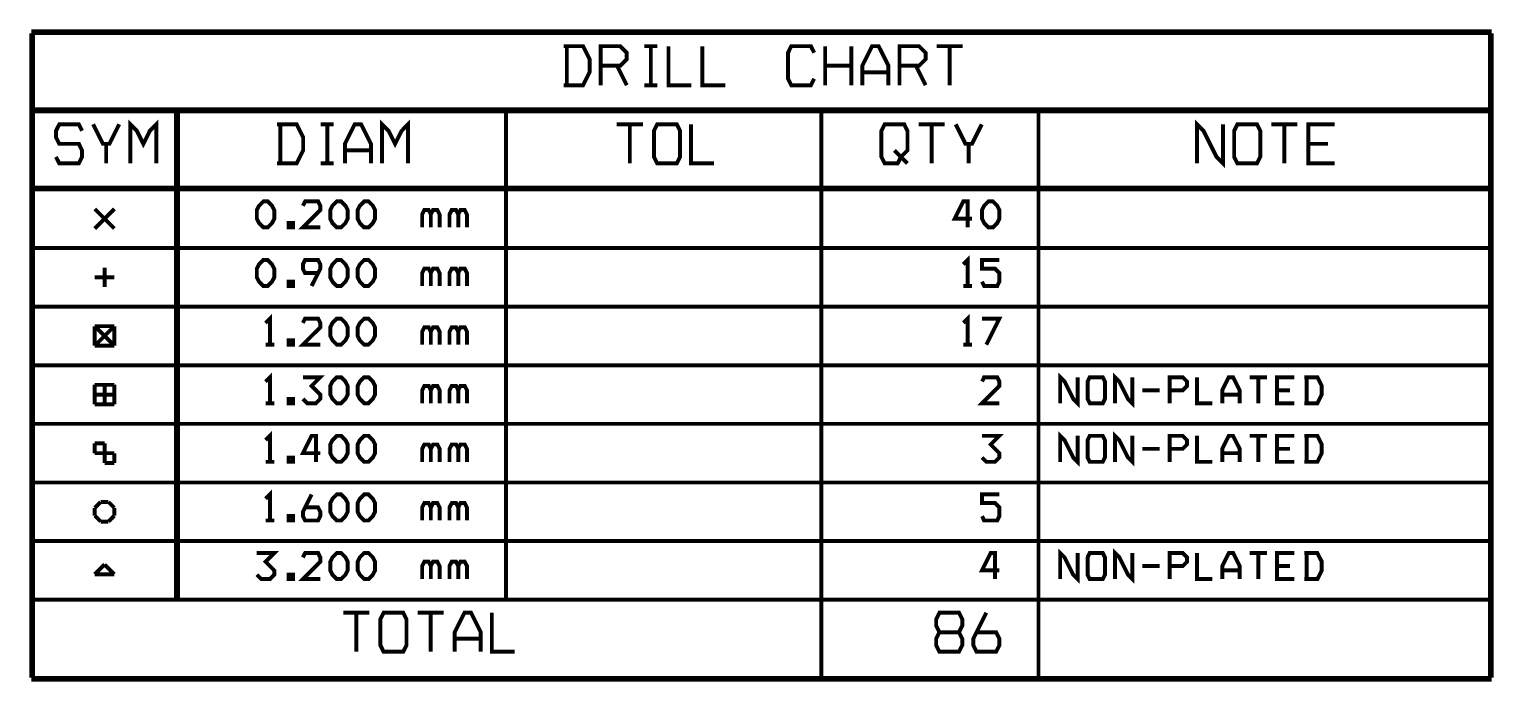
# Model space of a CAD drawing. Extents: x -5 to 90, y -49 to 54.
# Drawn here: x -5.3 to 89.8, y -49.1 to -6.7 of the extents above; entities that cross this region are included whole.
import ezdxf

# ---------------------------------------------------------------- set-up
doc = ezdxf.new("R2010")
doc.units = 0
doc.header["$MEASUREMENT"] = 0
doc.layers.add('22-310-0_DRD', color=7, linetype='CONTINUOUS')

msp = doc.modelspace()

# ---------------------------------------------------------------- linework, layer by layer
at = {"layer": '22-310-0_DRD', "const_width": 0.254}
for points in [[(89.662, -6.858), (-5.207, -6.858)], [(-5.207, -48.895), (-5.207, -6.985)], [(89.535, -6.985), (-5.08, -6.985)], [(-5.08, -48.895), (-5.08, -6.985)], [(89.535, -48.895), (89.535, -6.985)], [(89.662, -48.895), (89.662, -6.985)], [(29.36748, -10.37082), (30.63748, -10.37082), (31.06166, -9.525), (31.06166, -8.67918), (30.63748, -7.83082), (29.36748, -7.83082)], [(29.58084, -10.37082), (29.58084, -7.83082)], [(31.78048, -9.10082), (33.05048, -9.10082), (33.47466, -8.67918), (33.47466, -8.255), (33.05048, -7.83082), (31.78048, -7.83082), (31.78048, -10.37082)], [(35.46348, -7.83082), (34.61766, -7.83082)], [(35.04184, -10.37082), (35.04184, -7.83082)], [(37.66566, -10.37082), (36.18484, -10.37082), (36.18484, -7.83082)], [(39.86784, -10.37082), (38.38448, -10.37082), (38.38448, -7.83082)], [(45.64634, -9.94918), (45.43298, -10.37082), (44.16298, -10.37082), (43.95216, -9.94918), (43.95216, -8.255), (44.16298, -7.83082), (45.43298, -7.83082), (45.64634, -8.255)], [(46.36516, -10.37082), (46.36516, -7.83082)], [(48.05934, -10.37082), (48.05934, -7.83082)], [(50.47234, -10.37082), (50.47234, -9.10082), (49.83734, -7.83082), (49.41316, -7.83082), (48.77816, -9.10082), (48.77816, -10.37082)], [(51.19116, -9.10082), (52.46116, -9.10082), (52.88534, -8.67918), (52.88534, -8.255), (52.46116, -7.83082), (51.19116, -7.83082), (51.19116, -10.37082)], [(55.29834, -7.83082), (53.60416, -7.83082)], [(54.44998, -10.37082), (54.44998, -7.83082)], [(32.83966, -9.10082), (33.47466, -10.37082)], [(48.05934, -9.10082), (46.36516, -9.10082)], [(50.47234, -9.525), (48.77816, -9.525)], [(52.25034, -9.10082), (52.88534, -10.37082)], [(35.46348, -10.37082), (34.61766, -10.37082)], [(89.535, -11.938), (-5.08, -11.938)], [(89.535, -12.065), (-5.08, -12.065)], [(4.191, -43.815), (4.191, -12.065)], [(4.318, -43.815), (4.318, -12.065)], [(25.63368, -43.815), (25.63368, -12.065)], [(46.12132, -48.895), (46.12132, -12.065)], [(60.21832, -48.895), (60.21832, -12.065)], [(-1.905, -13.335), (-2.11582, -12.91082), (-3.38582, -12.91082), (-3.59918, -13.335), (-3.59918, -13.75918), (-3.38582, -14.18082), (-2.11582, -14.18082), (-1.905, -14.605), (-1.905, -15.02918), (-2.11582, -15.45082), (-3.38582, -15.45082), (-3.59918, -15.02918)], [(0.508, -12.91082), (-0.127, -14.18082), (-0.55118, -14.18082), (-1.18618, -12.91082)], [(2.921, -15.45082), (2.921, -12.91082), (2.49682, -13.335), (2.07518, -14.18082), (1.651, -13.335), (1.22682, -12.91082), (1.22682, -15.45082)], [(10.76198, -15.45082), (12.03198, -15.45082), (12.45616, -14.605), (12.45616, -13.75918), (12.03198, -12.91082), (10.76198, -12.91082)], [(10.97534, -15.45082), (10.97534, -12.91082)], [(14.44498, -12.91082), (13.59916, -12.91082)], [(14.02334, -15.45082), (14.02334, -12.91082)], [(16.85798, -15.45082), (16.85798, -14.18082), (16.22298, -12.91082), (15.80134, -12.91082), (15.16634, -14.18082), (15.16634, -15.45082)], [(19.27098, -15.45082), (19.27098, -12.91082), (18.84934, -13.335), (18.42516, -14.18082), (18.00098, -13.335), (17.57934, -12.91082), (17.57934, -15.45082)], [(34.52368, -12.91082), (32.8295, -12.91082)], [(33.67532, -15.45082), (33.67532, -12.91082)], [(35.45332, -15.45082), (35.2425, -15.02918), (35.2425, -13.335), (35.45332, -12.91082), (36.72332, -12.91082), (36.93668, -13.335), (36.93668, -15.02918), (36.72332, -15.45082), (35.45332, -15.45082)], [(39.13632, -15.45082), (37.6555, -15.45082), (37.6555, -12.91082)], [(50.01768, -15.02918), (50.2285, -15.45082), (51.07432, -15.45082), (51.28768, -15.02918), (51.70932, -14.605), (51.70932, -13.335), (51.4985, -12.91082), (50.2285, -12.91082), (50.01768, -13.335), (50.01768, -15.02918)], [(54.12232, -12.91082), (52.43068, -12.91082)], [(53.2765, -15.45082), (53.2765, -12.91082)], [(56.53532, -12.91082), (55.90032, -14.18082), (55.47868, -14.18082), (54.84368, -12.91082)], [(72.20966, -12.91082), (72.20966, -15.45082), (71.78548, -15.02918), (70.93966, -13.335), (70.51548, -12.91082), (70.51548, -15.45082)], [(73.14184, -15.45082), (72.92848, -15.02918), (72.92848, -13.335), (73.14184, -12.91082), (74.41184, -12.91082), (74.62266, -13.335), (74.62266, -15.02918), (74.41184, -15.45082), (73.14184, -15.45082)], [(77.03566, -12.91082), (75.34148, -12.91082)], [(76.18984, -15.45082), (76.18984, -12.91082)], [(79.44866, -15.45082), (77.75448, -15.45082), (77.75448, -12.91082), (79.44866, -12.91082)], [(-0.33782, -15.45082), (-0.33782, -14.18082)], [(55.6895, -15.45082), (55.6895, -14.18082)], [(79.02448, -14.18082), (77.75448, -14.18082)], [(16.85798, -14.605), (15.16634, -14.605)], [(50.8635, -14.605), (51.70932, -15.45082)], [(14.44498, -15.45082), (13.59916, -15.45082)], [(89.535, -17.018), (-5.08, -17.018)], [(89.535, -17.145), (-5.08, -17.145)], [(9.87044, -19.61388), (9.5885, -19.33194), (9.44626, -19.05), (9.44626, -18.48612), (9.5885, -18.20418), (9.87044, -17.92224), (10.15238, -17.92224), (10.43432, -18.20418), (10.57656, -18.48612), (10.57656, -19.05), (10.43432, -19.33194), (10.15238, -19.61388), (9.87044, -19.61388)], [(13.56868, -19.61388), (12.43838, -19.61388), (13.56868, -18.48612), (13.56868, -18.20418), (13.42644, -17.92224), (12.58062, -17.92224), (12.43838, -18.20418)], [(14.64056, -19.61388), (14.35862, -19.33194), (14.21638, -19.05), (14.21638, -18.48612), (14.35862, -18.20418), (14.64056, -17.92224), (14.9225, -17.92224), (15.20444, -18.20418), (15.34668, -18.48612), (15.34668, -19.05), (15.20444, -19.33194), (14.9225, -19.61388), (14.64056, -19.61388)], [(16.41856, -19.61388), (16.13662, -19.33194), (15.99438, -19.05), (15.99438, -18.48612), (16.13662, -18.20418), (16.41856, -17.92224), (16.7005, -17.92224), (16.98244, -18.20418), (17.12468, -18.48612), (17.12468, -19.05), (16.98244, -19.33194), (16.7005, -19.61388), (16.41856, -19.61388)], [(55.90032, -19.05), (54.77256, -19.05), (55.33644, -17.92224), (55.61838, -17.92224), (55.61838, -19.61388)], [(56.9722, -19.61388), (56.69026, -19.33194), (56.55056, -19.05), (56.55056, -18.48612), (56.69026, -18.20418), (56.9722, -17.92224), (57.25668, -17.92224), (57.53862, -18.20418), (57.67832, -18.48612), (57.67832, -19.05), (57.53862, -19.33194), (57.25668, -19.61388), (56.9722, -19.61388)], [(0.1905, -18.415), (-1.0795, -19.685)], [(0.1905, -19.685), (-1.0795, -18.415)], [(21.31568, -19.61388), (21.31568, -18.76806), (21.17344, -18.48612), (20.8915, -18.48612), (20.74926, -18.76806), (20.60956, -18.48612), (20.32762, -18.48612), (20.18538, -18.76806), (20.18538, -19.61388)], [(20.74926, -19.61388), (20.74926, -18.76806)], [(23.09368, -19.61388), (23.09368, -18.76806), (22.95144, -18.48612), (22.6695, -18.48612), (22.52726, -18.76806), (22.38756, -18.48612), (22.10562, -18.48612), (21.96338, -18.76806), (21.96338, -19.61388)], [(22.52726, -19.61388), (22.52726, -18.76806)], [(11.50874, -19.61388), (11.79068, -19.61388), (11.79068, -19.33194), (11.50874, -19.33194), (11.50874, -19.61388)], [(89.535, -20.955), (-5.08, -20.955)], [(9.87044, -23.42388), (9.5885, -23.14194), (9.44626, -22.86), (9.44626, -22.29612), (9.5885, -22.01418), (9.87044, -21.73224), (10.15238, -21.73224), (10.43432, -22.01418), (10.57656, -22.29612), (10.57656, -22.86), (10.43432, -23.14194), (10.15238, -23.42388), (9.87044, -23.42388)], [(13.42644, -22.57806), (12.58062, -22.57806), (12.43838, -22.29612), (12.43838, -22.01418), (12.58062, -21.73224), (13.42644, -21.73224), (13.56868, -22.01418), (13.56868, -22.29612), (13.00226, -23.42388)], [(14.64056, -23.42388), (14.35862, -23.14194), (14.21638, -22.86), (14.21638, -22.29612), (14.35862, -22.01418), (14.64056, -21.73224), (14.9225, -21.73224), (15.20444, -22.01418), (15.34668, -22.29612), (15.34668, -22.86), (15.20444, -23.14194), (14.9225, -23.42388), (14.64056, -23.42388)], [(16.41856, -23.42388), (16.13662, -23.14194), (15.99438, -22.86), (15.99438, -22.29612), (16.13662, -22.01418), (16.41856, -21.73224), (16.7005, -21.73224), (16.98244, -22.01418), (17.12468, -22.29612), (17.12468, -22.86), (16.98244, -23.14194), (16.7005, -23.42388), (16.41856, -23.42388)], [(55.61838, -23.42388), (55.61838, -21.73224), (55.33644, -22.01418)], [(56.55056, -23.14194), (56.69026, -23.42388), (57.53862, -23.42388), (57.67832, -23.14194), (57.67832, -22.57806), (57.39638, -22.29612), (56.55056, -22.29612), (56.55056, -21.73224), (57.67832, -21.73224)], [(0.1905, -22.86), (-1.0795, -22.86)], [(-0.4445, -22.225), (-0.4445, -23.495)], [(21.31568, -23.42388), (21.31568, -22.57806), (21.17344, -22.29612), (20.8915, -22.29612), (20.74926, -22.57806), (20.60956, -22.29612), (20.32762, -22.29612), (20.18538, -22.57806), (20.18538, -23.42388)], [(20.74926, -23.42388), (20.74926, -22.57806)], [(23.09368, -23.42388), (23.09368, -22.57806), (22.95144, -22.29612), (22.6695, -22.29612), (22.52726, -22.57806), (22.38756, -22.29612), (22.10562, -22.29612), (21.96338, -22.57806), (21.96338, -23.42388)], [(22.52726, -23.42388), (22.52726, -22.57806)], [(11.50874, -23.42388), (11.79068, -23.42388), (11.79068, -23.14194), (11.50874, -23.14194), (11.50874, -23.42388)], [(55.90032, -23.42388), (55.33644, -23.42388)], [(89.535, -24.765), (-5.08, -24.765)], [(10.29462, -27.23388), (10.29462, -25.54224), (10.01268, -25.82418)], [(13.56868, -27.23388), (12.43838, -27.23388), (13.56868, -26.10612), (13.56868, -25.82418), (13.42644, -25.54224), (12.58062, -25.54224), (12.43838, -25.82418)], [(14.64056, -27.23388), (14.35862, -26.95194), (14.21638, -26.67), (14.21638, -26.10612), (14.35862, -25.82418), (14.64056, -25.54224), (14.9225, -25.54224), (15.20444, -25.82418), (15.34668, -26.10612), (15.34668, -26.67), (15.20444, -26.95194), (14.9225, -27.23388), (14.64056, -27.23388)], [(16.41856, -27.23388), (16.13662, -26.95194), (15.99438, -26.67), (15.99438, -26.10612), (16.13662, -25.82418), (16.41856, -25.54224), (16.7005, -25.54224), (16.98244, -25.82418), (17.12468, -26.10612), (17.12468, -26.67), (16.98244, -26.95194), (16.7005, -27.23388), (16.41856, -27.23388)], [(55.61838, -27.23388), (55.61838, -25.54224), (55.33644, -25.82418)], [(56.8325, -27.23388), (57.67832, -25.54224), (56.55056, -25.54224)], [(-1.0795, -26.035), (-1.0795, -27.305)], [(0.1905, -26.035), (-1.0795, -26.035)], [(0.1905, -26.035), (-1.0795, -27.305)], [(0.1905, -27.305), (-1.0795, -26.035)], [(0.1905, -27.305), (0.1905, -26.035)], [(21.31568, -27.23388), (21.31568, -26.38806), (21.17344, -26.10612), (20.8915, -26.10612), (20.74926, -26.38806), (20.60956, -26.10612), (20.32762, -26.10612), (20.18538, -26.38806), (20.18538, -27.23388)], [(20.74926, -27.23388), (20.74926, -26.38806)], [(23.09368, -27.23388), (23.09368, -26.38806), (22.95144, -26.10612), (22.6695, -26.10612), (22.52726, -26.38806), (22.38756, -26.10612), (22.10562, -26.10612), (21.96338, -26.38806), (21.96338, -27.23388)], [(22.52726, -27.23388), (22.52726, -26.38806)], [(-1.0795, -27.305), (0.1905, -27.305)], [(10.57656, -27.23388), (10.01268, -27.23388)], [(11.50874, -27.23388), (11.79068, -27.23388), (11.79068, -26.95194), (11.50874, -26.95194), (11.50874, -27.23388)], [(55.90032, -27.23388), (55.33644, -27.23388)], [(89.535, -28.575), (-5.08, -28.575)], [(10.29462, -31.04388), (10.29462, -29.35224), (10.01268, -29.63418)], [(12.43838, -30.76194), (12.72032, -31.04388), (13.2842, -31.04388), (13.56868, -30.76194), (13.56868, -30.48), (13.00226, -29.91612), (13.56868, -29.35224), (12.43838, -29.35224)], [(14.64056, -31.04388), (14.35862, -30.76194), (14.21638, -30.48), (14.21638, -29.91612), (14.35862, -29.63418), (14.64056, -29.35224), (14.9225, -29.35224), (15.20444, -29.63418), (15.34668, -29.91612), (15.34668, -30.48), (15.20444, -30.76194), (14.9225, -31.04388), (14.64056, -31.04388)], [(16.41856, -31.04388), (16.13662, -30.76194), (15.99438, -30.48), (15.99438, -29.91612), (16.13662, -29.63418), (16.41856, -29.35224), (16.7005, -29.35224), (16.98244, -29.63418), (17.12468, -29.91612), (17.12468, -30.48), (16.98244, -30.76194), (16.7005, -31.04388), (16.41856, -31.04388)], [(57.67832, -31.04388), (56.55056, -31.04388), (57.67832, -29.91612), (57.67832, -29.63418), (57.53862, -29.35224), (56.69026, -29.35224), (56.55056, -29.63418)], [(62.75832, -29.35224), (62.75832, -31.04388), (62.47638, -30.76194), (61.9125, -29.63418), (61.63056, -29.35224), (61.63056, -31.04388)], [(63.54826, -31.04388), (63.40856, -30.76194), (63.40856, -29.63418), (63.54826, -29.35224), (64.39662, -29.35224), (64.53632, -29.63418), (64.53632, -30.76194), (64.39662, -31.04388), (63.54826, -31.04388)], [(66.31432, -29.35224), (66.31432, -31.04388), (66.03238, -30.76194), (65.4685, -29.63418), (65.18656, -29.35224), (65.18656, -31.04388)], [(68.74256, -30.19806), (69.58838, -30.19806), (69.87032, -29.91612), (69.87032, -29.63418), (69.58838, -29.35224), (68.74256, -29.35224), (68.74256, -31.04388)], [(71.50862, -31.04388), (70.52056, -31.04388), (70.52056, -29.35224)], [(73.28662, -31.04388), (73.28662, -30.19806), (72.86244, -29.35224), (72.5805, -29.35224), (72.15632, -30.19806), (72.15632, -31.04388)], [(75.06462, -29.35224), (73.93432, -29.35224)], [(74.4982, -31.04388), (74.4982, -29.35224)], [(76.84262, -31.04388), (75.71232, -31.04388), (75.71232, -29.35224), (76.84262, -29.35224)], [(77.49032, -31.04388), (78.33614, -31.04388), (78.62062, -30.48), (78.62062, -29.91612), (78.33614, -29.35224), (77.49032, -29.35224)], [(77.63256, -31.04388), (77.63256, -29.35224)], [(-1.0795, -29.845), (-1.0795, -31.115)], [(0.1905, -29.845), (-1.0795, -29.845)], [(0.1905, -30.48), (-1.0795, -30.48)], [(-0.4445, -29.845), (-0.4445, -31.115)], [(0.1905, -31.115), (0.1905, -29.845)], [(21.31568, -31.04388), (21.31568, -30.19806), (21.17344, -29.91612), (20.8915, -29.91612), (20.74926, -30.19806), (20.60956, -29.91612), (20.32762, -29.91612), (20.18538, -30.19806), (20.18538, -31.04388)], [(20.74926, -31.04388), (20.74926, -30.19806)], [(23.09368, -31.04388), (23.09368, -30.19806), (22.95144, -29.91612), (22.6695, -29.91612), (22.52726, -30.19806), (22.38756, -29.91612), (22.10562, -29.91612), (21.96338, -30.19806), (21.96338, -31.04388)], [(22.52726, -31.04388), (22.52726, -30.19806)], [(68.09232, -30.19806), (66.96456, -30.19806)], [(73.28662, -30.48), (72.15632, -30.48)], [(76.55814, -30.19806), (75.71232, -30.19806)], [(-1.0795, -31.115), (0.1905, -31.115)], [(10.57656, -31.04388), (10.01268, -31.04388)], [(11.50874, -31.04388), (11.79068, -31.04388), (11.79068, -30.76194), (11.50874, -30.76194), (11.50874, -31.04388)], [(89.535, -32.385), (-5.08, -32.385)], [(10.29462, -34.85388), (10.29462, -33.16224), (10.01268, -33.44418)], [(13.56868, -34.29), (12.43838, -34.29), (13.00226, -33.16224), (13.2842, -33.16224), (13.2842, -34.85388)], [(14.64056, -34.85388), (14.35862, -34.57194), (14.21638, -34.29), (14.21638, -33.72612), (14.35862, -33.44418), (14.64056, -33.16224), (14.9225, -33.16224), (15.20444, -33.44418), (15.34668, -33.72612), (15.34668, -34.29), (15.20444, -34.57194), (14.9225, -34.85388), (14.64056, -34.85388)], [(16.41856, -34.85388), (16.13662, -34.57194), (15.99438, -34.29), (15.99438, -33.72612), (16.13662, -33.44418), (16.41856, -33.16224), (16.7005, -33.16224), (16.98244, -33.44418), (17.12468, -33.72612), (17.12468, -34.29), (16.98244, -34.57194), (16.7005, -34.85388), (16.41856, -34.85388)], [(56.55056, -34.57194), (56.8325, -34.85388), (57.39638, -34.85388), (57.67832, -34.57194), (57.67832, -34.29), (57.11444, -33.72612), (57.67832, -33.16224), (56.55056, -33.16224)], [(62.75832, -33.16224), (62.75832, -34.85388), (62.47638, -34.57194), (61.9125, -33.44418), (61.63056, -33.16224), (61.63056, -34.85388)], [(63.54826, -34.85388), (63.40856, -34.57194), (63.40856, -33.44418), (63.54826, -33.16224), (64.39662, -33.16224), (64.53632, -33.44418), (64.53632, -34.57194), (64.39662, -34.85388), (63.54826, -34.85388)], [(66.31432, -33.16224), (66.31432, -34.85388), (66.03238, -34.57194), (65.4685, -33.44418), (65.18656, -33.16224), (65.18656, -34.85388)], [(68.74256, -34.00806), (69.58838, -34.00806), (69.87032, -33.72612), (69.87032, -33.44418), (69.58838, -33.16224), (68.74256, -33.16224), (68.74256, -34.85388)], [(71.50862, -34.85388), (70.52056, -34.85388), (70.52056, -33.16224)], [(73.28662, -34.85388), (73.28662, -34.00806), (72.86244, -33.16224), (72.5805, -33.16224), (72.15632, -34.00806), (72.15632, -34.85388)], [(75.06462, -33.16224), (73.93432, -33.16224)], [(74.4982, -34.85388), (74.4982, -33.16224)], [(76.84262, -34.85388), (75.71232, -34.85388), (75.71232, -33.16224), (76.84262, -33.16224)], [(77.49032, -34.85388), (78.33614, -34.85388), (78.62062, -34.29), (78.62062, -33.72612), (78.33614, -33.16224), (77.49032, -33.16224)], [(77.63256, -34.85388), (77.63256, -33.16224)], [(-1.0795, -33.655), (-1.0795, -34.29)], [(-0.4445, -33.655), (-1.0795, -33.655)], [(-1.0795, -34.29), (0.1905, -34.29)], [(-0.4445, -34.925), (-0.4445, -33.655)], [(0.1905, -34.29), (0.1905, -34.925)], [(21.31568, -34.85388), (21.31568, -34.00806), (21.17344, -33.72612), (20.8915, -33.72612), (20.74926, -34.00806), (20.60956, -33.72612), (20.32762, -33.72612), (20.18538, -34.00806), (20.18538, -34.85388)], [(20.74926, -34.85388), (20.74926, -34.00806)], [(23.09368, -34.85388), (23.09368, -34.00806), (22.95144, -33.72612), (22.6695, -33.72612), (22.52726, -34.00806), (22.38756, -33.72612), (22.10562, -33.72612), (21.96338, -34.00806), (21.96338, -34.85388)], [(22.52726, -34.85388), (22.52726, -34.00806)], [(68.09232, -34.00806), (66.96456, -34.00806)], [(73.28662, -34.29), (72.15632, -34.29)], [(76.55814, -34.00806), (75.71232, -34.00806)], [(0.1905, -34.925), (-0.4445, -34.925)], [(10.57656, -34.85388), (10.01268, -34.85388)], [(11.50874, -34.85388), (11.79068, -34.85388), (11.79068, -34.57194), (11.50874, -34.57194), (11.50874, -34.85388)], [(89.535, -36.195), (-5.08, -36.195)], [(10.29462, -38.66388), (10.29462, -36.97224), (10.01268, -37.25418)], [(12.58062, -37.81806), (13.42644, -37.81806), (13.56868, -38.1), (13.56868, -38.38194), (13.42644, -38.66388), (12.58062, -38.66388), (12.43838, -38.38194), (12.43838, -38.1), (13.00226, -36.97224)], [(14.64056, -38.66388), (14.35862, -38.38194), (14.21638, -38.1), (14.21638, -37.53612), (14.35862, -37.25418), (14.64056, -36.97224), (14.9225, -36.97224), (15.20444, -37.25418), (15.34668, -37.53612), (15.34668, -38.1), (15.20444, -38.38194), (14.9225, -38.66388), (14.64056, -38.66388)], [(16.41856, -38.66388), (16.13662, -38.38194), (15.99438, -38.1), (15.99438, -37.53612), (16.13662, -37.25418), (16.41856, -36.97224), (16.7005, -36.97224), (16.98244, -37.25418), (17.12468, -37.53612), (17.12468, -38.1), (16.98244, -38.38194), (16.7005, -38.66388), (16.41856, -38.66388)], [(56.55056, -38.38194), (56.69026, -38.66388), (57.53862, -38.66388), (57.67832, -38.38194), (57.67832, -37.81806), (57.39638, -37.53612), (56.55056, -37.53612), (56.55056, -36.97224), (57.67832, -36.97224)], [(-0.6985, -37.465), (-1.0795, -37.846)], [(-1.0795, -37.846), (-1.0795, -38.354)], [(-0.1905, -37.465), (-0.6985, -37.465)], [(0.1905, -37.846), (-0.1905, -37.465)], [(0.1905, -38.354), (0.1905, -37.846)], [(21.31568, -38.66388), (21.31568, -37.81806), (21.17344, -37.53612), (20.8915, -37.53612), (20.74926, -37.81806), (20.60956, -37.53612), (20.32762, -37.53612), (20.18538, -37.81806), (20.18538, -38.66388)], [(20.74926, -38.66388), (20.74926, -37.81806)], [(23.09368, -38.66388), (23.09368, -37.81806), (22.95144, -37.53612), (22.6695, -37.53612), (22.52726, -37.81806), (22.38756, -37.53612), (22.10562, -37.53612), (21.96338, -37.81806), (21.96338, -38.66388)], [(22.52726, -38.66388), (22.52726, -37.81806)], [(-1.0795, -38.354), (-0.6985, -38.735)], [(-0.6985, -38.735), (-0.1905, -38.735)], [(-0.1905, -38.735), (0.1905, -38.354)], [(10.57656, -38.66388), (10.01268, -38.66388)], [(11.50874, -38.66388), (11.79068, -38.66388), (11.79068, -38.38194), (11.50874, -38.38194), (11.50874, -38.66388)], [(89.535, -40.005), (-5.08, -40.005)], [(9.44626, -42.19194), (9.73074, -42.47388), (10.29462, -42.47388), (10.57656, -42.19194), (10.57656, -41.91), (10.01268, -41.34612), (10.57656, -40.78224), (9.44626, -40.78224)], [(13.56868, -42.47388), (12.43838, -42.47388), (13.56868, -41.34612), (13.56868, -41.06418), (13.42644, -40.78224), (12.58062, -40.78224), (12.43838, -41.06418)], [(14.64056, -42.47388), (14.35862, -42.19194), (14.21638, -41.91), (14.21638, -41.34612), (14.35862, -41.06418), (14.64056, -40.78224), (14.9225, -40.78224), (15.20444, -41.06418), (15.34668, -41.34612), (15.34668, -41.91), (15.20444, -42.19194), (14.9225, -42.47388), (14.64056, -42.47388)], [(16.41856, -42.47388), (16.13662, -42.19194), (15.99438, -41.91), (15.99438, -41.34612), (16.13662, -41.06418), (16.41856, -40.78224), (16.7005, -40.78224), (16.98244, -41.06418), (17.12468, -41.34612), (17.12468, -41.91), (16.98244, -42.19194), (16.7005, -42.47388), (16.41856, -42.47388)], [(57.67832, -41.91), (56.55056, -41.91), (57.11444, -40.78224), (57.39638, -40.78224), (57.39638, -42.47388)], [(62.75832, -40.78224), (62.75832, -42.47388), (62.47638, -42.19194), (61.9125, -41.06418), (61.63056, -40.78224), (61.63056, -42.47388)], [(63.54826, -42.47388), (63.40856, -42.19194), (63.40856, -41.06418), (63.54826, -40.78224), (64.39662, -40.78224), (64.53632, -41.06418), (64.53632, -42.19194), (64.39662, -42.47388), (63.54826, -42.47388)], [(66.31432, -40.78224), (66.31432, -42.47388), (66.03238, -42.19194), (65.4685, -41.06418), (65.18656, -40.78224), (65.18656, -42.47388)], [(68.74256, -41.62806), (69.58838, -41.62806), (69.87032, -41.34612), (69.87032, -41.06418), (69.58838, -40.78224), (68.74256, -40.78224), (68.74256, -42.47388)], [(71.50862, -42.47388), (70.52056, -42.47388), (70.52056, -40.78224)], [(73.28662, -42.47388), (73.28662, -41.62806), (72.86244, -40.78224), (72.5805, -40.78224), (72.15632, -41.62806), (72.15632, -42.47388)], [(75.06462, -40.78224), (73.93432, -40.78224)], [(74.4982, -42.47388), (74.4982, -40.78224)], [(76.84262, -42.47388), (75.71232, -42.47388), (75.71232, -40.78224), (76.84262, -40.78224)], [(77.49032, -42.47388), (78.33614, -42.47388), (78.62062, -41.91), (78.62062, -41.34612), (78.33614, -40.78224), (77.49032, -40.78224)], [(77.63256, -42.47388), (77.63256, -40.78224)], [(-0.4445, -41.529), (-1.0795, -42.164)], [(0.1905, -42.164), (-0.4445, -41.529)], [(21.31568, -42.47388), (21.31568, -41.62806), (21.17344, -41.34612), (20.8915, -41.34612), (20.74926, -41.62806), (20.60956, -41.34612), (20.32762, -41.34612), (20.18538, -41.62806), (20.18538, -42.47388)], [(20.74926, -42.47388), (20.74926, -41.62806)], [(23.09368, -42.47388), (23.09368, -41.62806), (22.95144, -41.34612), (22.6695, -41.34612), (22.52726, -41.62806), (22.38756, -41.34612), (22.10562, -41.34612), (21.96338, -41.62806), (21.96338, -42.47388)], [(22.52726, -42.47388), (22.52726, -41.62806)], [(68.09232, -41.62806), (66.96456, -41.62806)], [(73.28662, -41.91), (72.15632, -41.91)], [(76.55814, -41.62806), (75.71232, -41.62806)], [(-1.0795, -42.164), (0.1905, -42.164)], [(11.50874, -42.47388), (11.79068, -42.47388), (11.79068, -42.19194), (11.50874, -42.19194), (11.50874, -42.47388)], [(89.535, -43.815), (-5.08, -43.815)], [(16.75384, -44.66082), (15.05966, -44.66082)], [(15.90548, -47.20082), (15.90548, -44.66082)], [(17.68348, -47.20082), (17.47266, -46.77918), (17.47266, -45.085), (17.68348, -44.66082), (18.95348, -44.66082), (19.16684, -45.085), (19.16684, -46.77918), (18.95348, -47.20082), (17.68348, -47.20082)], [(21.57984, -44.66082), (19.88566, -44.66082)], [(20.73148, -47.20082), (20.73148, -44.66082)], [(23.99284, -47.20082), (23.99284, -45.93082), (23.35784, -44.66082), (22.93366, -44.66082), (22.29866, -45.93082), (22.29866, -47.20082)], [(26.19248, -47.20082), (24.71166, -47.20082), (24.71166, -44.66082)], [(55.0545, -45.93082), (55.26532, -45.50918), (55.26532, -45.085), (55.0545, -44.66082), (53.7845, -44.66082), (53.57368, -45.085), (53.57368, -45.50918), (53.7845, -45.93082), (55.0545, -45.93082), (55.26532, -46.355), (55.26532, -46.77918), (55.0545, -47.20082), (53.7845, -47.20082), (53.57368, -46.77918), (53.57368, -46.355), (53.7845, -45.93082)], [(56.1975, -45.93082), (57.4675, -45.93082), (57.67832, -46.355), (57.67832, -46.77918), (57.4675, -47.20082), (56.1975, -47.20082), (55.98668, -46.77918), (55.98668, -46.355), (56.8325, -44.66082)], [(23.99284, -46.355), (22.29866, -46.355)], [(89.662, -49.022), (-5.207, -49.022)], [(89.535, -48.895), (-5.08, -48.895)]]:
    msp.add_lwpolyline(points, dxfattribs=at)

doc.saveas('drawing.dxf')
